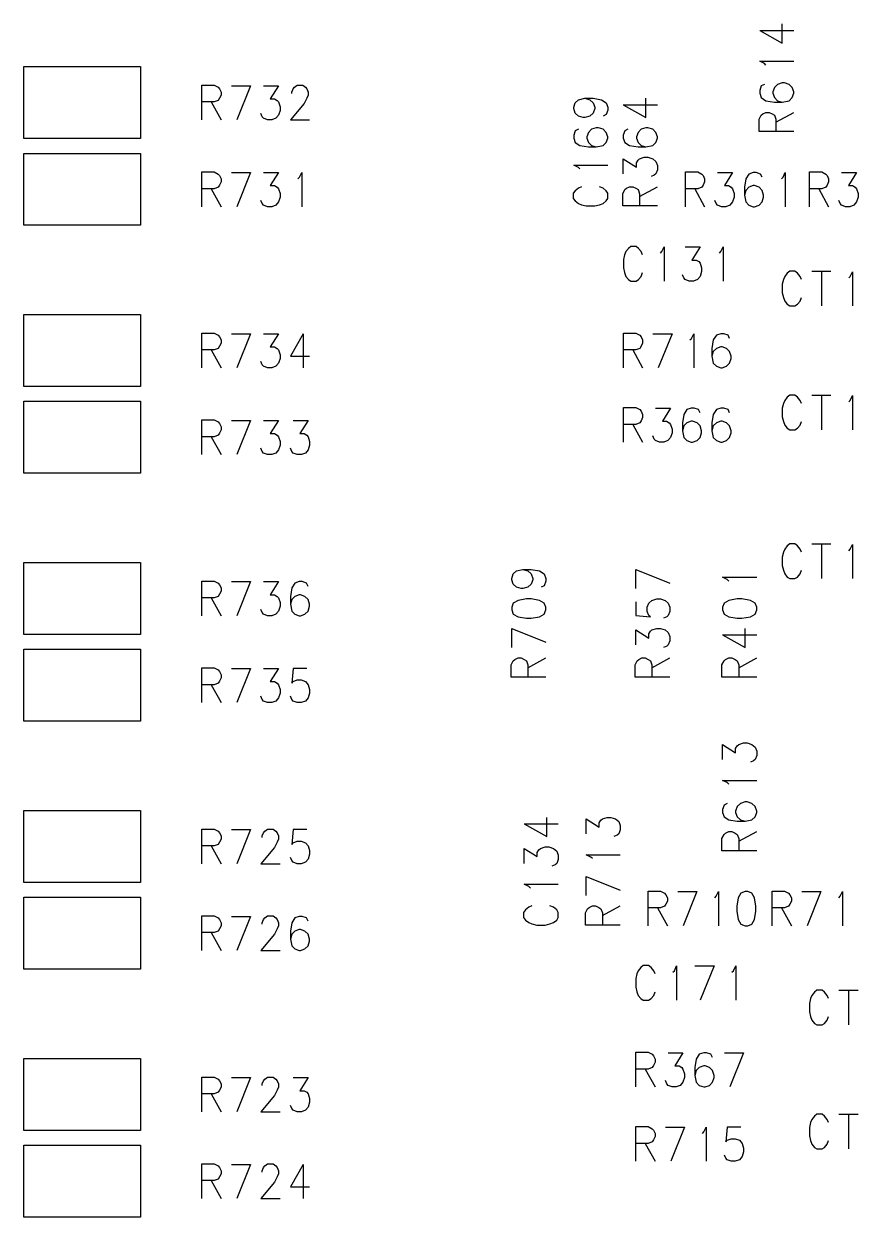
# Model space of a CAD drawing. Extents: x 295 to 953, y 10 to 290.
# Drawn here: x 536.54 to 564.29, y 193.94 to 233.64 of the extents above; entities that cross this region are included whole.
import ezdxf

# ---------------------------------------------------------------- set-up
doc = ezdxf.new("R2010")
doc.units = 0
doc.header["$LTSCALE"] = 5
doc.header["$MEASUREMENT"] = 0
doc.layers.add('13_C-SILK_GBR', color=7, linetype='CONTINUOUS')

msp = doc.modelspace()

# ---------------------------------------------------------------- linework, layer by layer
at = {"layer": '13_C-SILK_GBR'}
for p, q in [((561.771, 233.003), (561.771, 233.642)), ((561.018, 233.424), (561.771, 233.003)), ((561.018, 233.424), (562.155, 233.424)), ((561.175, 232.322), (561.018, 232.398)), ((561.018, 232.398), (562.155, 232.398)), ((561.228, 232.271), (561.175, 232.322)), ((536.539, 229.829), (536.539, 232.221)), ((536.539, 232.221), (540.416, 232.221)), ((540.416, 232.221), (540.416, 229.829)), ((542.461, 230.448), (542.461, 231.603)), ((542.461, 231.603), (542.87, 231.603)), ((542.87, 231.603), (543.004, 231.533)), ((543.004, 231.533), (543.048, 231.48)), ((543.048, 231.48), (543.099, 231.375)), ((543.442, 231.584), (544.081, 231.584)), ((544.081, 231.584), (543.621, 230.448)), ((544.513, 231.584), (545.012, 231.584)), ((545.012, 231.584), (544.738, 231.147)), ((545.45, 231.375), (545.495, 231.48)), ((545.495, 231.48), (545.54, 231.533)), ((545.54, 231.533), (545.629, 231.603)), ((545.629, 231.603), (545.815, 231.603)), ((545.815, 231.603), (545.904, 231.533)), ((545.904, 231.533), (545.949, 231.48)), ((545.949, 231.48), (545.993, 231.375)), ((561.069, 231.576), (561.018, 231.429)), ((561.175, 231.627), (561.069, 231.576)), ((561.508, 231.525), (561.455, 231.378)), ((561.612, 231.627), (561.508, 231.525)), ((561.771, 231.678), (561.612, 231.627)), ((561.84, 231.678), (561.771, 231.678)), ((561.998, 231.627), (561.84, 231.678)), ((562.102, 231.525), (561.998, 231.627)), ((562.155, 231.378), (562.102, 231.525)), ((543.004, 231.094), (542.87, 231.043)), ((543.048, 231.165), (543.004, 231.094)), ((543.099, 231.269), (543.048, 231.165)), ((543.099, 231.375), (543.099, 231.269)), ((544.738, 231.147), (544.878, 231.147)), ((544.878, 231.147), (544.967, 231.094)), ((544.967, 231.094), (545.012, 231.043)), ((545.45, 231.322), (545.45, 231.375)), ((545.949, 231.165), (545.86, 230.99)), ((545.993, 231.269), (545.949, 231.165)), ((545.993, 231.375), (545.993, 231.269)), ((554.882, 231.02), (554.987, 231.116)), ((554.987, 231.116), (555.197, 231.167)), ((555.197, 231.167), (555.372, 231.116)), ((555.197, 231.167), (555.478, 231.167)), ((555.372, 231.116), (555.478, 231.02)), ((555.478, 231.167), (555.758, 231.116)), ((555.758, 231.116), (555.915, 231.02)), ((557.233, 230.528), (557.233, 231.167)), ((561.018, 231.429), (561.018, 231.334)), ((561.018, 231.334), (561.069, 231.187)), ((561.069, 231.187), (561.228, 231.084)), ((561.228, 231.084), (561.508, 231.04)), ((561.455, 231.378), (561.455, 231.334)), ((561.455, 231.334), (561.508, 231.187)), ((561.508, 231.187), (561.612, 231.084)), ((561.612, 231.084), (561.771, 231.04)), ((561.771, 231.04), (561.998, 231.084)), ((561.998, 231.084), (562.102, 231.187)), ((562.102, 231.187), (562.155, 231.334)), ((562.155, 231.334), (562.155, 231.378)), ((542.87, 231.043), (542.461, 231.043)), ((542.774, 231.043), (543.099, 230.448)), ((545.012, 231.043), (545.063, 230.885)), ((545.063, 230.763), (545.012, 230.604)), ((545.063, 230.885), (545.063, 230.763)), ((545.86, 230.99), (545.406, 230.448)), ((554.831, 230.867), (554.882, 231.02)), ((554.831, 230.822), (554.831, 230.867)), ((554.882, 230.675), (554.831, 230.822)), ((554.987, 230.573), (554.882, 230.675)), ((555.478, 230.675), (555.372, 230.573)), ((555.478, 231.02), (555.53, 230.867)), ((555.53, 230.822), (555.478, 230.675)), ((555.53, 230.867), (555.53, 230.822)), ((555.915, 231.02), (555.968, 230.867)), ((555.968, 230.771), (555.915, 230.624)), ((555.968, 230.867), (555.968, 230.771)), ((556.481, 230.949), (557.233, 230.528)), ((556.481, 230.949), (557.618, 230.949)), ((561.122, 230.646), (561.228, 230.697)), ((561.228, 230.697), (561.333, 230.697)), ((561.333, 230.697), (561.437, 230.646)), ((561.508, 231.04), (561.771, 231.04)), ((561.559, 230.372), (562.155, 230.697)), ((544.469, 230.553), (544.424, 230.657)), ((544.513, 230.5), (544.469, 230.553)), ((544.647, 230.448), (544.513, 230.5)), ((544.789, 230.448), (544.647, 230.448)), ((544.922, 230.5), (544.789, 230.448)), ((545.012, 230.604), (544.922, 230.5)), ((545.406, 230.448), (546.044, 230.448)), ((555.146, 230.528), (554.987, 230.573)), ((555.197, 230.528), (555.146, 230.528)), ((555.372, 230.573), (555.197, 230.528)), ((555.915, 230.624), (555.811, 230.573)), ((561, 230.467), (561.069, 230.601)), ((561, 230.058), (561, 230.467)), ((561.069, 230.601), (561.122, 230.646)), ((561.437, 230.646), (561.508, 230.601)), ((561.508, 230.601), (561.559, 230.467)), ((561.559, 230.467), (561.559, 230.058)), ((554.882, 230.083), (554.831, 229.936)), ((554.831, 229.936), (554.831, 229.84)), ((554.987, 230.134), (554.882, 230.083)), ((555.321, 230.032), (555.268, 229.885)), ((555.268, 229.885), (555.268, 229.84)), ((555.425, 230.134), (555.321, 230.032)), ((555.583, 230.185), (555.425, 230.134)), ((555.652, 230.185), (555.583, 230.185)), ((555.811, 230.134), (555.652, 230.185)), ((555.915, 230.032), (555.811, 230.134)), ((555.968, 229.885), (555.915, 230.032)), ((555.968, 229.84), (555.968, 229.885)), ((556.532, 230.083), (556.481, 229.936)), ((556.481, 229.936), (556.481, 229.84)), ((556.637, 230.134), (556.532, 230.083)), ((556.971, 230.032), (556.918, 229.885)), ((556.918, 229.885), (556.918, 229.84)), ((557.075, 230.134), (556.971, 230.032)), ((557.233, 230.185), (557.075, 230.134)), ((557.302, 230.185), (557.233, 230.185)), ((557.461, 230.134), (557.302, 230.185)), ((557.565, 230.032), (557.461, 230.134)), ((557.618, 229.885), (557.565, 230.032)), ((557.618, 229.84), (557.618, 229.885)), ((562.155, 230.058), (561, 230.058)), ((540.416, 229.829), (536.539, 229.829)), ((554.831, 229.84), (554.882, 229.693)), ((554.882, 229.693), (555.04, 229.591)), ((555.04, 229.591), (555.321, 229.547)), ((555.268, 229.84), (555.321, 229.693)), ((555.321, 229.693), (555.425, 229.591)), ((555.321, 229.547), (555.583, 229.547)), ((555.425, 229.591), (555.583, 229.547)), ((555.583, 229.547), (555.811, 229.591)), ((555.811, 229.591), (555.915, 229.693)), ((555.915, 229.693), (555.968, 229.84)), ((556.481, 229.84), (556.532, 229.693)), ((556.532, 229.693), (556.69, 229.591)), ((556.69, 229.591), (556.971, 229.547)), ((556.918, 229.84), (556.971, 229.693)), ((556.971, 229.693), (557.075, 229.591)), ((556.971, 229.547), (557.233, 229.547)), ((557.075, 229.591), (557.233, 229.547)), ((557.233, 229.547), (557.461, 229.591)), ((557.461, 229.591), (557.565, 229.693)), ((557.565, 229.693), (557.618, 229.84)), ((536.539, 226.941), (536.539, 229.334)), ((536.539, 229.334), (540.416, 229.334)), ((540.416, 229.334), (540.416, 226.941)), ((556.481, 228.654), (556.481, 229.152)), ((556.481, 229.152), (556.918, 228.878)), ((556.918, 229.019), (556.971, 229.108)), ((556.971, 229.108), (557.022, 229.152)), ((557.022, 229.152), (557.18, 229.203)), ((557.18, 229.203), (557.302, 229.203)), ((557.302, 229.203), (557.461, 229.152)), ((557.461, 229.152), (557.565, 229.063)), ((542.461, 227.56), (542.461, 228.715)), ((542.461, 228.715), (542.87, 228.715)), ((542.87, 228.715), (543.004, 228.646)), ((543.442, 228.697), (544.081, 228.697)), ((544.081, 228.697), (543.621, 227.56)), ((544.513, 228.697), (545.012, 228.697)), ((545.012, 228.697), (544.738, 228.26)), ((545.706, 228.54), (545.782, 228.697)), ((545.782, 228.697), (545.782, 227.56)), ((554.987, 228.865), (554.831, 228.941)), ((554.831, 228.941), (555.968, 228.941)), ((555.04, 228.814), (554.987, 228.865)), ((556.918, 228.878), (556.918, 229.019)), ((557.565, 229.063), (557.618, 228.93)), ((557.618, 228.788), (557.565, 228.654)), ((557.618, 228.93), (557.618, 228.788)), ((558.548, 227.56), (558.548, 228.715)), ((558.548, 228.715), (558.957, 228.715)), ((558.957, 228.715), (559.091, 228.646)), ((559.619, 228.697), (560.117, 228.697)), ((560.117, 228.697), (559.843, 228.26)), ((560.805, 228.697), (560.659, 228.646)), ((560.901, 228.697), (560.805, 228.697)), ((561.048, 228.646), (560.901, 228.697)), ((561.794, 228.54), (561.87, 228.697)), ((561.87, 228.697), (561.87, 227.56)), ((562.673, 227.56), (562.673, 228.715)), ((562.673, 228.715), (563.082, 228.715)), ((563.082, 228.715), (563.216, 228.646)), ((563.744, 228.697), (564.242, 228.697)), ((564.242, 228.697), (563.968, 228.26)), ((543.004, 228.646), (543.048, 228.593)), ((543.048, 228.593), (543.099, 228.487)), ((543.099, 228.382), (543.048, 228.278)), ((543.099, 228.487), (543.099, 228.382)), ((545.655, 228.487), (545.706, 228.54)), ((557.512, 228.609), (557.408, 228.565)), ((557.565, 228.654), (557.512, 228.609)), ((559.091, 228.646), (559.136, 228.593)), ((559.136, 228.593), (559.187, 228.487)), ((559.187, 228.382), (559.136, 228.278)), ((559.187, 228.487), (559.187, 228.382)), ((560.556, 228.487), (560.512, 228.207)), ((560.659, 228.646), (560.556, 228.487)), ((561.099, 228.54), (561.048, 228.646)), ((561.743, 228.487), (561.794, 228.54)), ((563.216, 228.646), (563.261, 228.593)), ((563.261, 228.593), (563.312, 228.487)), ((563.312, 228.382), (563.261, 228.278)), ((563.312, 228.487), (563.312, 228.382)), ((542.87, 228.156), (542.461, 228.156)), ((542.774, 228.156), (543.099, 227.56)), ((543.004, 228.207), (542.87, 228.156)), ((543.048, 228.278), (543.004, 228.207)), ((544.738, 228.26), (544.878, 228.26)), ((544.878, 228.26), (544.967, 228.207)), ((544.967, 228.207), (545.012, 228.156)), ((545.012, 228.156), (545.063, 227.997)), ((545.063, 227.997), (545.063, 227.875)), ((554.882, 228.088), (554.813, 228.004)), ((554.813, 228.004), (554.813, 227.832)), ((554.987, 228.177), (554.882, 228.088)), ((555.093, 228.222), (554.987, 228.177)), ((555.811, 228.177), (555.687, 228.222)), ((555.915, 228.088), (555.811, 228.177)), ((555.968, 228.004), (555.915, 228.088)), ((555.968, 227.832), (555.968, 228.004)), ((556.463, 227.992), (556.532, 228.126)), ((556.463, 227.583), (556.463, 227.992)), ((556.532, 228.126), (556.585, 228.171)), ((556.585, 228.171), (556.69, 228.222)), ((556.69, 228.222), (556.796, 228.222)), ((556.796, 228.222), (556.9, 228.171)), ((556.9, 228.171), (556.971, 228.126)), ((556.971, 228.126), (557.022, 227.992)), ((557.022, 227.897), (557.618, 228.222)), ((557.022, 227.992), (557.022, 227.583)), ((558.957, 228.156), (558.548, 228.156)), ((558.862, 228.156), (559.187, 227.56)), ((559.091, 228.207), (558.957, 228.156)), ((559.136, 228.278), (559.091, 228.207)), ((559.843, 228.26), (559.984, 228.26)), ((559.984, 228.26), (560.073, 228.207)), ((560.073, 228.207), (560.117, 228.156)), ((560.117, 228.156), (560.168, 227.997)), ((560.168, 227.997), (560.168, 227.875)), ((560.512, 228.207), (560.512, 227.944)), ((560.556, 228.103), (560.512, 227.944)), ((560.512, 227.944), (560.556, 227.717)), ((560.659, 228.207), (560.556, 228.103)), ((560.805, 228.26), (560.659, 228.207)), ((560.85, 228.26), (560.805, 228.26)), ((560.997, 228.207), (560.85, 228.26)), ((561.099, 228.103), (560.997, 228.207)), ((561.15, 227.944), (561.099, 228.103)), ((561.15, 227.875), (561.15, 227.944)), ((563.082, 228.156), (562.673, 228.156)), ((562.987, 228.156), (563.312, 227.56)), ((563.216, 228.207), (563.082, 228.156)), ((563.261, 228.278), (563.216, 228.207)), ((563.968, 228.26), (564.109, 228.26)), ((564.109, 228.26), (564.198, 228.207)), ((564.198, 228.207), (564.242, 228.156)), ((564.242, 228.156), (564.293, 227.997)), ((564.293, 227.997), (564.293, 227.875)), ((544.469, 227.666), (544.424, 227.77)), ((544.513, 227.613), (544.469, 227.666)), ((544.647, 227.56), (544.513, 227.613)), ((544.789, 227.56), (544.647, 227.56)), ((544.922, 227.613), (544.789, 227.56)), ((545.012, 227.717), (544.922, 227.613)), ((545.063, 227.875), (545.012, 227.717)), ((554.813, 227.832), (554.882, 227.75)), ((554.882, 227.75), (554.987, 227.666)), ((554.987, 227.666), (555.093, 227.621)), ((555.093, 227.621), (555.25, 227.583)), ((555.25, 227.583), (555.53, 227.583)), ((555.53, 227.583), (555.687, 227.621)), ((555.687, 227.621), (555.811, 227.666)), ((555.811, 227.666), (555.915, 227.75)), ((555.915, 227.75), (555.968, 227.832)), ((557.618, 227.583), (556.463, 227.583)), ((559.574, 227.666), (559.53, 227.77)), ((559.619, 227.613), (559.574, 227.666)), ((559.753, 227.56), (559.619, 227.613)), ((559.895, 227.56), (559.753, 227.56)), ((560.028, 227.613), (559.895, 227.56)), ((560.117, 227.717), (560.028, 227.613)), ((560.168, 227.875), (560.117, 227.717)), ((560.556, 227.717), (560.659, 227.613)), ((560.659, 227.613), (560.805, 227.56)), ((560.805, 227.56), (560.85, 227.56)), ((560.85, 227.56), (560.997, 227.613)), ((560.997, 227.613), (561.099, 227.717)), ((561.099, 227.717), (561.15, 227.875)), ((563.699, 227.666), (563.655, 227.77)), ((563.744, 227.613), (563.699, 227.666)), ((563.878, 227.56), (563.744, 227.613)), ((564.02, 227.56), (563.878, 227.56)), ((564.153, 227.613), (564.02, 227.56)), ((564.242, 227.717), (564.153, 227.613)), ((564.293, 227.875), (564.242, 227.717)), ((540.416, 226.941), (536.539, 226.941)), ((556.524, 225.96), (556.486, 225.803)), ((556.568, 226.065), (556.524, 225.96)), ((556.652, 226.171), (556.568, 226.065)), ((556.735, 226.24), (556.652, 226.171)), ((556.906, 226.24), (556.735, 226.24)), ((556.991, 226.171), (556.906, 226.24)), ((557.08, 226.065), (556.991, 226.171)), ((557.124, 225.96), (557.08, 226.065)), ((557.717, 226.012), (557.768, 226.065)), ((557.768, 226.065), (557.844, 226.222)), ((557.844, 226.222), (557.844, 225.085)), ((558.538, 226.222), (559.037, 226.222)), ((559.037, 226.222), (558.763, 225.785)), ((559.68, 226.012), (559.731, 226.065)), ((559.731, 226.065), (559.807, 226.222)), ((559.807, 226.222), (559.807, 225.085)), ((556.486, 225.803), (556.486, 225.522)), ((556.486, 225.522), (556.524, 225.366)), ((558.763, 225.785), (558.903, 225.785)), ((558.903, 225.785), (558.992, 225.732)), ((558.992, 225.732), (559.037, 225.681)), ((559.037, 225.681), (559.088, 225.522)), ((559.088, 225.522), (559.088, 225.4)), ((556.524, 225.366), (556.568, 225.242)), ((556.568, 225.242), (556.652, 225.138)), ((556.652, 225.138), (556.735, 225.085)), ((556.906, 225.085), (556.991, 225.138)), ((556.991, 225.138), (557.08, 225.242)), ((557.08, 225.242), (557.124, 225.366)), ((558.494, 225.191), (558.449, 225.295)), ((558.538, 225.138), (558.494, 225.191)), ((558.672, 225.085), (558.538, 225.138)), ((558.947, 225.138), (558.814, 225.085)), ((559.037, 225.242), (558.947, 225.138)), ((559.088, 225.4), (559.037, 225.242)), ((561.809, 225.135), (561.771, 224.978)), ((561.853, 225.24), (561.809, 225.135)), ((561.936, 225.346), (561.853, 225.24)), ((562.018, 225.415), (561.936, 225.346)), ((562.191, 225.415), (562.018, 225.415)), ((562.274, 225.346), (562.191, 225.415)), ((562.363, 225.24), (562.274, 225.346)), ((562.408, 225.135), (562.363, 225.24)), ((562.752, 225.415), (563.389, 225.415)), ((563.071, 225.415), (563.071, 224.26)), ((563.982, 225.187), (564.033, 225.24)), ((564.033, 225.24), (564.11, 225.397)), ((564.11, 225.397), (564.11, 224.26)), ((556.735, 225.085), (556.906, 225.085)), ((558.814, 225.085), (558.672, 225.085)), ((561.771, 224.978), (561.771, 224.697)), ((561.771, 224.697), (561.809, 224.541)), ((561.809, 224.541), (561.853, 224.417)), ((561.853, 224.417), (561.936, 224.313)), ((561.936, 224.313), (562.018, 224.26)), ((562.191, 224.26), (562.274, 224.313)), ((562.274, 224.313), (562.363, 224.417)), ((562.363, 224.417), (562.408, 224.541)), ((536.539, 221.579), (536.539, 223.971)), ((536.539, 223.971), (540.416, 223.971)), ((540.416, 223.971), (540.416, 221.579)), ((562.018, 224.26), (562.191, 224.26)), ((542.461, 222.198), (542.461, 223.353)), ((542.461, 223.353), (542.87, 223.353)), ((542.87, 223.353), (543.004, 223.283)), ((543.004, 223.283), (543.048, 223.23)), ((543.048, 223.23), (543.099, 223.125)), ((543.099, 223.125), (543.099, 223.019)), ((543.442, 223.334), (544.081, 223.334)), ((544.081, 223.334), (543.621, 222.198)), ((544.513, 223.334), (545.012, 223.334)), ((545.012, 223.334), (544.738, 222.897)), ((545.827, 223.334), (545.406, 222.582)), ((545.827, 223.334), (545.827, 222.198)), ((556.486, 222.198), (556.486, 223.353)), ((556.486, 223.353), (556.895, 223.353)), ((556.895, 223.353), (557.029, 223.283)), ((557.029, 223.283), (557.073, 223.23)), ((557.073, 223.23), (557.124, 223.125)), ((557.124, 223.125), (557.124, 223.019)), ((557.467, 223.334), (558.106, 223.334)), ((558.106, 223.334), (557.646, 222.198)), ((558.698, 223.125), (558.749, 223.178)), ((558.749, 223.178), (558.825, 223.334)), ((558.825, 223.334), (558.825, 222.198)), ((559.475, 223.125), (559.431, 222.844)), ((559.578, 223.283), (559.475, 223.125)), ((559.725, 223.334), (559.578, 223.283)), ((559.82, 223.334), (559.725, 223.334)), ((559.967, 223.283), (559.82, 223.334)), ((560.018, 223.178), (559.967, 223.283)), ((542.87, 222.793), (542.461, 222.793)), ((542.774, 222.793), (543.099, 222.198)), ((543.004, 222.844), (542.87, 222.793)), ((543.048, 222.915), (543.004, 222.844)), ((543.099, 223.019), (543.048, 222.915)), ((544.738, 222.897), (544.878, 222.897)), ((544.878, 222.897), (544.967, 222.844)), ((544.967, 222.844), (545.012, 222.793)), ((545.012, 222.793), (545.063, 222.635)), ((556.895, 222.793), (556.486, 222.793)), ((556.799, 222.793), (557.124, 222.198)), ((557.029, 222.844), (556.895, 222.793)), ((557.073, 222.915), (557.029, 222.844)), ((557.124, 223.019), (557.073, 222.915)), ((559.431, 222.844), (559.431, 222.582)), ((559.475, 222.74), (559.431, 222.582)), ((559.578, 222.844), (559.475, 222.74)), ((559.725, 222.897), (559.578, 222.844)), ((559.769, 222.897), (559.725, 222.897)), ((559.916, 222.844), (559.769, 222.897)), ((560.018, 222.74), (559.916, 222.844)), ((560.069, 222.582), (560.018, 222.74)), ((544.469, 222.303), (544.424, 222.407)), ((545.012, 222.354), (544.922, 222.25)), ((545.063, 222.513), (545.012, 222.354)), ((545.063, 222.635), (545.063, 222.513)), ((545.406, 222.582), (546.044, 222.582)), ((559.431, 222.582), (559.475, 222.354)), ((559.475, 222.354), (559.578, 222.25)), ((559.916, 222.25), (560.018, 222.354)), ((560.018, 222.354), (560.069, 222.513)), ((560.069, 222.513), (560.069, 222.582)), ((544.513, 222.25), (544.469, 222.303)), ((544.647, 222.198), (544.513, 222.25)), ((544.789, 222.198), (544.647, 222.198)), ((544.922, 222.25), (544.789, 222.198)), ((559.578, 222.25), (559.725, 222.198)), ((559.725, 222.198), (559.769, 222.198)), ((559.769, 222.198), (559.916, 222.25)), ((540.416, 221.579), (536.539, 221.579)), ((561.936, 221.221), (561.853, 221.115)), ((562.018, 221.29), (561.936, 221.221)), ((562.191, 221.29), (562.018, 221.29)), ((562.274, 221.221), (562.191, 221.29)), ((562.363, 221.115), (562.274, 221.221)), ((562.752, 221.29), (563.389, 221.29)), ((563.071, 221.29), (563.071, 220.135)), ((564.033, 221.115), (564.11, 221.272)), ((564.11, 221.272), (564.11, 220.135)), ((536.539, 218.691), (536.539, 221.084)), ((536.539, 221.084), (540.416, 221.084)), ((540.416, 221.084), (540.416, 218.691)), ((556.486, 219.723), (556.486, 220.878)), ((556.486, 220.878), (556.895, 220.878)), ((556.895, 220.878), (557.029, 220.808)), ((557.029, 220.808), (557.073, 220.755)), ((557.073, 220.755), (557.124, 220.65)), ((557.557, 220.859), (558.055, 220.859)), ((558.055, 220.859), (557.781, 220.422)), ((558.596, 220.808), (558.494, 220.65)), ((558.743, 220.859), (558.596, 220.808)), ((558.839, 220.859), (558.743, 220.859)), ((558.985, 220.808), (558.839, 220.859)), ((559.037, 220.703), (558.985, 220.808)), ((559.578, 220.808), (559.475, 220.65)), ((559.725, 220.859), (559.578, 220.808)), ((559.82, 220.859), (559.725, 220.859)), ((559.967, 220.808), (559.82, 220.859)), ((560.018, 220.703), (559.967, 220.808)), ((561.809, 221.01), (561.771, 220.853)), ((561.771, 220.853), (561.771, 220.572)), ((561.853, 221.115), (561.809, 221.01)), ((562.408, 221.01), (562.363, 221.115)), ((563.982, 221.062), (564.033, 221.115)), ((542.461, 219.31), (542.461, 220.465)), ((542.461, 220.465), (542.87, 220.465)), ((542.87, 220.465), (543.004, 220.396)), ((543.004, 220.396), (543.048, 220.343)), ((543.048, 220.343), (543.099, 220.237)), ((543.442, 220.447), (544.081, 220.447)), ((544.081, 220.447), (543.621, 219.31)), ((544.513, 220.447), (545.012, 220.447)), ((545.012, 220.447), (544.738, 220.01)), ((545.495, 220.447), (545.993, 220.447)), ((545.993, 220.447), (545.719, 220.01)), ((557.029, 220.369), (556.895, 220.318)), ((557.073, 220.44), (557.029, 220.369)), ((557.124, 220.544), (557.073, 220.44)), ((557.124, 220.65), (557.124, 220.544)), ((557.781, 220.422), (557.921, 220.422)), ((557.921, 220.422), (558.01, 220.369)), ((558.01, 220.369), (558.055, 220.318)), ((558.494, 220.65), (558.449, 220.369)), ((558.449, 220.369), (558.449, 220.107)), ((558.596, 220.369), (558.494, 220.265)), ((558.743, 220.422), (558.596, 220.369)), ((558.787, 220.422), (558.743, 220.422)), ((558.934, 220.369), (558.787, 220.422)), ((559.037, 220.265), (558.934, 220.369)), ((559.475, 220.65), (559.431, 220.369)), ((559.431, 220.369), (559.431, 220.107)), ((559.578, 220.369), (559.475, 220.265)), ((559.725, 220.422), (559.578, 220.369)), ((559.769, 220.422), (559.725, 220.422)), ((559.916, 220.369), (559.769, 220.422)), ((560.018, 220.265), (559.916, 220.369)), ((561.771, 220.572), (561.809, 220.416)), ((561.809, 220.416), (561.853, 220.292)), ((562.363, 220.292), (562.408, 220.416)), ((543.004, 219.957), (542.87, 219.906)), ((543.048, 220.028), (543.004, 219.957)), ((543.099, 220.132), (543.048, 220.028)), ((543.099, 220.237), (543.099, 220.132)), ((544.738, 220.01), (544.878, 220.01)), ((544.878, 220.01), (544.967, 219.957)), ((544.967, 219.957), (545.012, 219.906)), ((545.719, 220.01), (545.86, 220.01)), ((545.86, 220.01), (545.949, 219.957)), ((545.949, 219.957), (545.993, 219.906)), ((556.895, 220.318), (556.486, 220.318)), ((556.799, 220.318), (557.124, 219.723)), ((558.055, 220.318), (558.106, 220.16)), ((558.106, 220.038), (558.055, 219.879)), ((558.106, 220.16), (558.106, 220.038)), ((558.494, 220.265), (558.449, 220.107)), ((558.449, 220.107), (558.494, 219.879)), ((559.088, 220.107), (559.037, 220.265)), ((559.037, 219.879), (559.088, 220.038)), ((559.088, 220.038), (559.088, 220.107)), ((559.475, 220.265), (559.431, 220.107)), ((559.431, 220.107), (559.475, 219.879)), ((560.069, 220.107), (560.018, 220.265)), ((560.018, 219.879), (560.069, 220.038)), ((560.069, 220.038), (560.069, 220.107)), ((561.853, 220.292), (561.936, 220.188)), ((561.936, 220.188), (562.018, 220.135)), ((562.018, 220.135), (562.191, 220.135)), ((562.191, 220.135), (562.274, 220.188)), ((562.274, 220.188), (562.363, 220.292)), ((542.87, 219.906), (542.461, 219.906)), ((542.774, 219.906), (543.099, 219.31)), ((545.012, 219.906), (545.063, 219.747)), ((545.063, 219.625), (545.012, 219.467)), ((545.063, 219.747), (545.063, 219.625)), ((545.993, 219.906), (546.044, 219.747)), ((546.044, 219.625), (545.993, 219.467)), ((546.044, 219.747), (546.044, 219.625)), ((557.512, 219.828), (557.467, 219.932)), ((557.557, 219.775), (557.512, 219.828)), ((557.69, 219.723), (557.557, 219.775)), ((557.832, 219.723), (557.69, 219.723)), ((557.966, 219.775), (557.832, 219.723)), ((558.055, 219.879), (557.966, 219.775)), ((558.494, 219.879), (558.596, 219.775)), ((558.596, 219.775), (558.743, 219.723)), ((558.743, 219.723), (558.787, 219.723)), ((558.787, 219.723), (558.934, 219.775)), ((558.934, 219.775), (559.037, 219.879)), ((559.475, 219.879), (559.578, 219.775)), ((559.578, 219.775), (559.725, 219.723)), ((559.725, 219.723), (559.769, 219.723)), ((559.769, 219.723), (559.916, 219.775)), ((559.916, 219.775), (560.018, 219.879)), ((544.469, 219.416), (544.424, 219.52)), ((544.513, 219.363), (544.469, 219.416)), ((544.647, 219.31), (544.513, 219.363)), ((544.789, 219.31), (544.647, 219.31)), ((544.922, 219.363), (544.789, 219.31)), ((545.012, 219.467), (544.922, 219.363)), ((545.45, 219.416), (545.406, 219.52)), ((545.495, 219.363), (545.45, 219.416)), ((545.629, 219.31), (545.495, 219.363)), ((545.771, 219.31), (545.629, 219.31)), ((545.904, 219.363), (545.771, 219.31)), ((545.993, 219.467), (545.904, 219.363)), ((540.416, 218.691), (536.539, 218.691)), ((561.809, 216.06), (561.771, 215.903)), ((561.853, 216.165), (561.809, 216.06)), ((561.936, 216.271), (561.853, 216.165)), ((562.018, 216.34), (561.936, 216.271)), ((562.191, 216.34), (562.018, 216.34)), ((562.274, 216.271), (562.191, 216.34)), ((562.363, 216.165), (562.274, 216.271)), ((562.408, 216.06), (562.363, 216.165)), ((562.752, 216.34), (563.389, 216.34)), ((563.071, 216.34), (563.071, 215.185)), ((563.982, 216.112), (564.033, 216.165)), ((564.033, 216.165), (564.11, 216.322)), ((564.11, 216.322), (564.11, 215.185)), ((536.539, 213.329), (536.539, 215.721)), ((536.539, 215.721), (540.416, 215.721)), ((540.416, 215.721), (540.416, 213.329)), ((561.771, 215.903), (561.771, 215.622)), ((561.771, 215.622), (561.809, 215.466)), ((552.768, 215.192), (552.819, 215.345)), ((552.768, 215.147), (552.768, 215.192)), ((552.819, 215.345), (552.925, 215.441)), ((552.925, 215.441), (553.135, 215.492)), ((553.135, 215.492), (553.309, 215.441)), ((553.135, 215.492), (553.415, 215.492)), ((553.309, 215.441), (553.415, 215.345)), ((553.415, 215.492), (553.696, 215.441)), ((553.415, 215.345), (553.468, 215.192)), ((553.468, 215.192), (553.468, 215.147)), ((553.696, 215.441), (553.852, 215.345)), ((553.852, 215.345), (553.905, 215.192)), ((553.905, 215.192), (553.905, 215.096)), ((556.893, 214.853), (556.893, 215.492)), ((556.893, 215.492), (558.03, 215.032)), ((559.937, 215.154), (559.781, 215.23)), ((559.781, 215.23), (560.918, 215.23)), ((561.809, 215.466), (561.853, 215.342)), ((561.853, 215.342), (561.936, 215.238)), ((561.936, 215.238), (562.018, 215.185)), ((562.018, 215.185), (562.191, 215.185)), ((562.191, 215.185), (562.274, 215.238)), ((562.274, 215.238), (562.363, 215.342)), ((562.363, 215.342), (562.408, 215.466)), ((542.461, 213.948), (542.461, 215.103)), ((542.461, 215.103), (542.87, 215.103)), ((542.87, 215.103), (543.004, 215.033)), ((543.004, 215.033), (543.048, 214.98)), ((543.048, 214.98), (543.099, 214.875)), ((543.099, 214.875), (543.099, 214.769)), ((543.442, 215.084), (544.081, 215.084)), ((544.081, 215.084), (543.621, 213.948)), ((544.513, 215.084), (545.012, 215.084)), ((545.012, 215.084), (544.738, 214.647)), ((545.45, 214.875), (545.406, 214.594)), ((545.553, 215.033), (545.45, 214.875)), ((545.7, 215.084), (545.553, 215.033)), ((545.795, 215.084), (545.7, 215.084)), ((545.942, 215.033), (545.795, 215.084)), ((545.993, 214.928), (545.942, 215.033)), ((552.819, 215), (552.768, 215.147)), ((552.925, 214.898), (552.819, 215)), ((553.083, 214.853), (552.925, 214.898)), ((553.135, 214.853), (553.083, 214.853)), ((553.309, 214.898), (553.135, 214.853)), ((553.415, 215), (553.309, 214.898)), ((553.468, 215.147), (553.415, 215)), ((553.852, 214.949), (553.748, 214.898)), ((553.905, 215.096), (553.852, 214.949)), ((559.99, 215.103), (559.937, 215.154)), ((542.87, 214.543), (542.461, 214.543)), ((542.774, 214.543), (543.099, 213.948)), ((543.004, 214.594), (542.87, 214.543)), ((543.048, 214.665), (543.004, 214.594)), ((543.099, 214.769), (543.048, 214.665)), ((544.738, 214.647), (544.878, 214.647)), ((544.878, 214.647), (544.967, 214.594)), ((544.967, 214.594), (545.012, 214.543)), ((545.012, 214.543), (545.063, 214.385)), ((545.063, 214.385), (545.063, 214.263)), ((545.406, 214.594), (545.406, 214.332)), ((545.45, 214.49), (545.406, 214.332)), ((545.553, 214.594), (545.45, 214.49)), ((545.7, 214.647), (545.553, 214.594)), ((545.744, 214.647), (545.7, 214.647)), ((545.891, 214.594), (545.744, 214.647)), ((545.993, 214.49), (545.891, 214.594)), ((546.044, 214.332), (545.993, 214.49)), ((552.978, 214.459), (552.819, 214.37)), ((553.258, 214.51), (552.978, 214.459)), ((553.415, 214.51), (553.258, 214.51)), ((553.696, 214.459), (553.415, 214.51)), ((553.852, 214.37), (553.696, 214.459)), ((556.893, 214.414), (556.893, 213.961)), ((557.33, 214.37), (557.434, 214.459)), ((557.434, 214.459), (557.593, 214.51)), ((557.593, 214.51), (557.715, 214.51)), ((557.715, 214.51), (557.873, 214.459)), ((557.873, 214.459), (557.977, 214.37)), ((559.99, 214.459), (559.832, 214.37)), ((560.271, 214.51), (559.99, 214.459)), ((560.428, 214.51), (560.271, 214.51)), ((560.708, 214.459), (560.428, 214.51)), ((560.865, 214.37), (560.708, 214.459)), ((544.469, 214.053), (544.424, 214.157)), ((544.513, 214), (544.469, 214.053)), ((544.647, 213.948), (544.513, 214)), ((544.922, 214), (544.789, 213.948)), ((545.012, 214.104), (544.922, 214)), ((545.063, 214.263), (545.012, 214.104)), ((545.406, 214.332), (545.45, 214.104)), ((545.45, 214.104), (545.553, 214)), ((545.553, 214), (545.7, 213.948)), ((545.744, 213.948), (545.891, 214)), ((545.891, 214), (545.993, 214.104)), ((545.993, 214.104), (546.044, 214.263)), ((546.044, 214.263), (546.044, 214.332)), ((552.819, 214.37), (552.768, 214.236)), ((552.768, 214.236), (552.768, 214.146)), ((552.768, 214.146), (552.819, 214.005)), ((552.819, 214.005), (552.978, 213.916)), ((553.696, 213.916), (553.852, 214.005)), ((553.905, 214.236), (553.852, 214.37)), ((553.852, 214.005), (553.905, 214.146)), ((553.905, 214.146), (553.905, 214.236)), ((557.278, 214.23), (557.33, 214.37)), ((557.278, 214.094), (557.278, 214.23)), ((557.33, 213.961), (557.278, 214.094)), ((557.977, 214.37), (558.03, 214.23)), ((558.03, 214.094), (557.977, 213.961)), ((558.03, 214.23), (558.03, 214.094)), ((559.832, 214.37), (559.781, 214.236)), ((559.781, 214.236), (559.781, 214.146)), ((559.781, 214.146), (559.832, 214.005)), ((559.832, 214.005), (559.99, 213.916)), ((560.708, 213.916), (560.865, 214.005)), ((560.918, 214.236), (560.865, 214.37)), ((560.865, 214.005), (560.918, 214.146)), ((560.918, 214.146), (560.918, 214.236)), ((544.789, 213.948), (544.647, 213.948)), ((545.7, 213.948), (545.744, 213.948)), ((552.978, 213.916), (553.258, 213.872)), ((553.258, 213.872), (553.415, 213.872)), ((553.415, 213.872), (553.696, 213.916)), ((556.893, 213.961), (557.383, 213.916)), ((557.383, 213.916), (557.33, 213.961)), ((557.924, 213.916), (557.821, 213.872)), ((557.977, 213.961), (557.924, 213.916)), ((559.99, 213.916), (560.271, 213.872)), ((560.271, 213.872), (560.428, 213.872)), ((560.428, 213.872), (560.708, 213.916)), ((540.416, 213.329), (536.539, 213.329)), ((552.768, 212.89), (552.768, 213.528)), ((552.768, 213.528), (553.905, 213.068)), ((556.893, 212.979), (556.893, 213.477)), ((556.893, 213.477), (557.33, 213.203)), ((557.33, 213.344), (557.383, 213.433)), ((557.33, 213.203), (557.33, 213.344)), ((557.383, 213.433), (557.434, 213.477)), ((557.434, 213.477), (557.593, 213.528)), ((557.593, 213.528), (557.715, 213.528)), ((557.715, 213.528), (557.873, 213.477)), ((557.873, 213.477), (557.977, 213.388)), ((557.977, 213.388), (558.03, 213.255)), ((558.03, 213.255), (558.03, 213.113)), ((559.781, 213.311), (560.533, 212.89)), ((559.781, 213.311), (560.918, 213.311)), ((560.533, 212.89), (560.533, 213.528)), ((536.539, 210.441), (536.539, 212.834)), ((536.539, 212.834), (540.416, 212.834)), ((540.416, 212.834), (540.416, 210.441)), ((557.924, 212.934), (557.821, 212.89)), ((557.977, 212.979), (557.924, 212.934)), ((558.03, 213.113), (557.977, 212.979)), ((552.75, 212.317), (552.819, 212.451)), ((552.819, 212.451), (552.872, 212.496)), ((552.872, 212.496), (552.978, 212.547)), ((552.978, 212.547), (553.083, 212.547)), ((553.083, 212.547), (553.187, 212.496)), ((553.187, 212.496), (553.258, 212.451)), ((553.258, 212.451), (553.309, 212.317)), ((553.309, 212.222), (553.905, 212.547)), ((556.875, 212.317), (556.944, 212.451)), ((556.944, 212.451), (556.997, 212.496)), ((556.997, 212.496), (557.103, 212.547)), ((557.103, 212.547), (557.208, 212.547)), ((557.208, 212.547), (557.312, 212.496)), ((557.312, 212.496), (557.383, 212.451)), ((557.383, 212.451), (557.434, 212.317)), ((557.434, 212.222), (558.03, 212.547)), ((559.763, 212.317), (559.832, 212.451)), ((559.832, 212.451), (559.885, 212.496)), ((559.885, 212.496), (559.99, 212.547)), ((559.99, 212.547), (560.096, 212.547)), ((560.096, 212.547), (560.2, 212.496)), ((560.2, 212.496), (560.271, 212.451)), ((560.271, 212.451), (560.322, 212.317)), ((560.322, 212.222), (560.918, 212.547)), ((542.461, 211.06), (542.461, 212.215)), ((542.461, 212.215), (542.87, 212.215)), ((542.87, 212.215), (543.004, 212.146)), ((543.004, 212.146), (543.048, 212.093)), ((543.048, 212.093), (543.099, 211.987)), ((543.442, 212.197), (544.081, 212.197)), ((544.081, 212.197), (543.621, 211.06)), ((544.513, 212.197), (545.012, 212.197)), ((545.012, 212.197), (544.738, 211.76)), ((545.495, 212.197), (545.45, 211.707)), ((545.949, 212.197), (545.495, 212.197)), ((552.75, 211.908), (552.75, 212.317)), ((553.309, 212.317), (553.309, 211.908)), ((556.875, 211.908), (556.875, 212.317)), ((557.434, 212.317), (557.434, 211.908)), ((559.763, 211.908), (559.763, 212.317)), ((560.322, 212.317), (560.322, 211.908)), ((542.87, 211.656), (542.461, 211.656)), ((542.774, 211.656), (543.099, 211.06)), ((543.004, 211.707), (542.87, 211.656)), ((543.048, 211.778), (543.004, 211.707)), ((543.099, 211.882), (543.048, 211.778)), ((543.099, 211.987), (543.099, 211.882)), ((544.738, 211.76), (544.878, 211.76)), ((544.878, 211.76), (544.967, 211.707)), ((544.967, 211.707), (545.012, 211.656)), ((545.012, 211.656), (545.063, 211.497)), ((545.45, 211.707), (545.495, 211.76)), ((545.495, 211.76), (545.629, 211.812)), ((545.629, 211.812), (545.764, 211.812)), ((545.764, 211.812), (545.904, 211.76)), ((545.904, 211.76), (545.993, 211.656)), ((545.993, 211.656), (546.044, 211.497)), ((553.905, 211.908), (552.75, 211.908)), ((558.03, 211.908), (556.875, 211.908)), ((560.918, 211.908), (559.763, 211.908)), ((544.469, 211.166), (544.424, 211.27)), ((545.012, 211.217), (544.922, 211.113)), ((545.063, 211.375), (545.012, 211.217)), ((545.063, 211.497), (545.063, 211.375)), ((545.45, 211.166), (545.406, 211.27)), ((545.993, 211.217), (545.904, 211.113)), ((546.044, 211.375), (545.993, 211.217)), ((546.044, 211.497), (546.044, 211.375)), ((544.513, 211.113), (544.469, 211.166)), ((544.647, 211.06), (544.513, 211.113)), ((544.789, 211.06), (544.647, 211.06)), ((544.922, 211.113), (544.789, 211.06)), ((545.495, 211.113), (545.45, 211.166)), ((545.629, 211.06), (545.495, 211.113)), ((545.764, 211.06), (545.629, 211.06)), ((545.904, 211.113), (545.764, 211.06)), ((540.416, 210.441), (536.539, 210.441)), ((559.781, 209.167), (559.781, 209.666)), ((559.781, 209.666), (560.218, 209.392)), ((560.218, 209.532), (560.271, 209.621)), ((560.271, 209.621), (560.322, 209.666)), ((560.322, 209.666), (560.48, 209.717)), ((560.48, 209.717), (560.602, 209.717)), ((560.602, 209.717), (560.761, 209.666)), ((560.761, 209.666), (560.865, 209.577)), ((560.218, 209.392), (560.218, 209.532)), ((560.865, 209.577), (560.918, 209.443)), ((560.918, 209.301), (560.865, 209.167)), ((560.918, 209.443), (560.918, 209.301)), ((560.812, 209.123), (560.708, 209.078)), ((560.865, 209.167), (560.812, 209.123)), ((559.937, 208.397), (559.781, 208.473)), ((559.781, 208.473), (560.918, 208.473)), ((559.99, 208.346), (559.937, 208.397)), ((559.832, 207.651), (559.781, 207.504)), ((559.937, 207.702), (559.832, 207.651)), ((560.375, 207.702), (560.271, 207.6)), ((560.533, 207.753), (560.375, 207.702)), ((560.602, 207.753), (560.533, 207.753)), ((560.761, 207.702), (560.602, 207.753)), ((560.865, 207.6), (560.761, 207.702)), ((536.539, 205.079), (536.539, 207.471)), ((536.539, 207.471), (540.416, 207.471)), ((540.416, 207.471), (540.416, 205.079)), ((553.933, 206.603), (553.933, 207.242)), ((555.784, 207.191), (555.943, 207.242)), ((555.943, 207.242), (556.065, 207.242)), ((556.065, 207.242), (556.223, 207.191)), ((559.781, 207.504), (559.781, 207.409)), ((559.781, 207.409), (559.832, 207.262)), ((559.832, 207.262), (559.99, 207.159)), ((560.271, 207.6), (560.218, 207.453)), ((560.218, 207.453), (560.218, 207.409)), ((560.218, 207.409), (560.271, 207.262)), ((560.271, 207.262), (560.375, 207.159)), ((560.761, 207.159), (560.865, 207.262)), ((560.918, 207.453), (560.865, 207.6)), ((560.865, 207.262), (560.918, 207.409)), ((560.918, 207.409), (560.918, 207.453)), ((542.461, 205.698), (542.461, 206.853)), ((542.461, 206.853), (542.87, 206.853)), ((542.87, 206.853), (543.004, 206.783)), ((544.558, 206.783), (544.647, 206.853)), ((544.647, 206.853), (544.833, 206.853)), ((544.833, 206.853), (544.922, 206.783)), ((553.181, 207.024), (553.933, 206.603)), ((553.181, 207.024), (554.318, 207.024)), ((555.243, 206.692), (555.243, 207.191)), ((555.243, 207.191), (555.68, 206.917)), ((555.68, 207.057), (555.733, 207.146)), ((555.68, 206.917), (555.68, 207.057)), ((555.733, 207.146), (555.784, 207.191)), ((556.223, 207.191), (556.327, 207.102)), ((556.327, 207.102), (556.38, 206.968)), ((556.38, 206.968), (556.38, 206.826)), ((559.99, 207.159), (560.271, 207.115)), ((560.271, 207.115), (560.533, 207.115)), ((560.375, 207.159), (560.533, 207.115)), ((560.533, 207.115), (560.761, 207.159)), ((543.004, 206.783), (543.048, 206.73)), ((543.048, 206.73), (543.099, 206.625)), ((543.099, 206.519), (543.048, 206.415)), ((543.099, 206.625), (543.099, 206.519)), ((543.442, 206.834), (544.081, 206.834)), ((544.081, 206.834), (543.621, 205.698)), ((544.469, 206.625), (544.513, 206.73)), ((544.469, 206.572), (544.469, 206.625)), ((544.513, 206.73), (544.558, 206.783)), ((544.922, 206.783), (544.967, 206.73)), ((544.967, 206.73), (545.012, 206.625)), ((545.012, 206.519), (544.967, 206.415)), ((545.012, 206.625), (545.012, 206.519)), ((545.495, 206.834), (545.45, 206.344)), ((545.949, 206.834), (545.495, 206.834)), ((545.495, 206.397), (545.629, 206.45)), ((545.629, 206.45), (545.764, 206.45)), ((545.764, 206.45), (545.904, 206.397)), ((556.274, 206.648), (556.171, 206.603)), ((556.327, 206.692), (556.274, 206.648)), ((556.38, 206.826), (556.327, 206.692)), ((559.763, 206.542), (559.832, 206.676)), ((559.763, 206.133), (559.763, 206.542)), ((559.832, 206.676), (559.885, 206.721)), ((559.885, 206.721), (559.99, 206.772)), ((559.99, 206.772), (560.096, 206.772)), ((560.096, 206.772), (560.2, 206.721)), ((560.2, 206.721), (560.271, 206.676)), ((560.271, 206.676), (560.322, 206.542)), ((560.322, 206.447), (560.918, 206.772)), ((560.322, 206.542), (560.322, 206.133)), ((542.87, 206.293), (542.461, 206.293)), ((542.774, 206.293), (543.099, 205.698)), ((543.004, 206.344), (542.87, 206.293)), ((543.048, 206.415), (543.004, 206.344)), ((544.878, 206.24), (544.424, 205.698)), ((544.967, 206.415), (544.878, 206.24)), ((545.45, 206.344), (545.495, 206.397)), ((545.904, 206.397), (545.993, 206.293)), ((545.993, 206.293), (546.044, 206.135)), ((546.044, 206.135), (546.044, 206.013)), ((553.181, 205.711), (553.181, 206.209)), ((553.181, 206.209), (553.618, 205.935)), ((553.618, 206.075), (553.671, 206.164)), ((553.618, 205.935), (553.618, 206.075)), ((553.671, 206.164), (553.722, 206.209)), ((553.722, 206.209), (553.88, 206.26)), ((553.88, 206.26), (554.002, 206.26)), ((554.002, 206.26), (554.161, 206.209)), ((554.161, 206.209), (554.265, 206.12)), ((554.265, 206.12), (554.318, 205.986)), ((560.918, 206.133), (559.763, 206.133)), ((544.424, 205.698), (545.063, 205.698)), ((545.45, 205.803), (545.406, 205.907)), ((545.495, 205.75), (545.45, 205.803)), ((545.629, 205.698), (545.495, 205.75)), ((545.764, 205.698), (545.629, 205.698)), ((545.904, 205.75), (545.764, 205.698)), ((545.993, 205.854), (545.904, 205.75)), ((546.044, 206.013), (545.993, 205.854)), ((554.212, 205.666), (554.108, 205.622)), ((554.265, 205.711), (554.212, 205.666)), ((554.318, 205.844), (554.265, 205.711)), ((554.318, 205.986), (554.318, 205.844)), ((555.4, 205.922), (555.243, 205.998)), ((555.243, 205.998), (556.38, 205.998)), ((555.453, 205.871), (555.4, 205.922)), ((555.243, 204.64), (555.243, 205.278)), ((555.243, 205.278), (556.38, 204.818)), ((540.416, 205.079), (536.539, 205.079)), ((553.337, 204.94), (553.181, 205.016)), ((553.181, 205.016), (554.318, 205.016)), ((553.39, 204.889), (553.337, 204.94)), ((536.539, 202.191), (536.539, 204.584)), ((536.539, 204.584), (540.416, 204.584)), ((540.416, 204.584), (540.416, 202.191)), ((557.311, 203.635), (557.311, 204.79)), ((557.311, 204.79), (557.72, 204.79)), ((557.72, 204.79), (557.854, 204.721)), ((557.854, 204.721), (557.898, 204.668)), ((557.898, 204.668), (557.949, 204.562)), ((557.949, 204.562), (557.949, 204.457)), ((558.292, 204.772), (558.931, 204.772)), ((558.931, 204.772), (558.471, 203.635)), ((559.523, 204.562), (559.574, 204.615)), ((559.574, 204.615), (559.65, 204.772)), ((559.65, 204.772), (559.65, 203.635)), ((560.3, 204.562), (560.256, 204.282)), ((560.39, 204.721), (560.3, 204.562)), ((560.53, 204.772), (560.39, 204.721)), ((560.621, 204.772), (560.53, 204.772)), ((560.754, 204.721), (560.621, 204.772)), ((560.843, 204.562), (560.754, 204.721)), ((560.894, 204.282), (560.843, 204.562)), ((561.436, 203.635), (561.436, 204.79)), ((561.436, 204.79), (561.845, 204.79)), ((561.845, 204.79), (561.979, 204.721)), ((561.979, 204.721), (562.023, 204.668)), ((562.023, 204.668), (562.074, 204.562)), ((562.074, 204.562), (562.074, 204.457)), ((562.417, 204.772), (563.056, 204.772)), ((563.056, 204.772), (562.596, 203.635)), ((563.648, 204.562), (563.699, 204.615)), ((563.699, 204.615), (563.775, 204.772)), ((563.775, 204.772), (563.775, 203.635)), ((553.232, 204.163), (553.163, 204.079)), ((553.163, 204.079), (553.163, 203.907)), ((553.337, 204.252), (553.232, 204.163)), ((553.443, 204.297), (553.337, 204.252)), ((554.161, 204.252), (554.037, 204.297)), ((554.265, 204.163), (554.161, 204.252)), ((554.318, 204.079), (554.265, 204.163)), ((554.318, 203.907), (554.318, 204.079)), ((555.225, 204.067), (555.294, 204.201)), ((555.225, 203.658), (555.225, 204.067)), ((555.294, 204.201), (555.347, 204.246)), ((555.347, 204.246), (555.453, 204.297)), ((555.453, 204.297), (555.558, 204.297)), ((555.558, 204.297), (555.662, 204.246)), ((555.662, 204.246), (555.733, 204.201)), ((555.733, 204.201), (555.784, 204.067)), ((555.784, 203.972), (556.38, 204.297)), ((555.784, 204.067), (555.784, 203.658)), ((557.72, 204.231), (557.311, 204.231)), ((557.624, 204.231), (557.949, 203.635)), ((557.854, 204.282), (557.72, 204.231)), ((557.898, 204.353), (557.854, 204.282)), ((557.949, 204.457), (557.898, 204.353)), ((560.256, 204.282), (560.256, 204.125)), ((560.256, 204.125), (560.3, 203.845)), ((560.843, 203.845), (560.894, 204.125)), ((560.894, 204.125), (560.894, 204.282)), ((561.845, 204.231), (561.436, 204.231)), ((561.749, 204.231), (562.074, 203.635)), ((561.979, 204.282), (561.845, 204.231)), ((562.023, 204.353), (561.979, 204.282)), ((562.074, 204.457), (562.023, 204.353)), ((542.461, 202.81), (542.461, 203.965)), ((542.461, 203.965), (542.87, 203.965)), ((542.87, 203.965), (543.004, 203.896)), ((543.004, 203.896), (543.048, 203.843)), ((543.048, 203.843), (543.099, 203.737)), ((543.099, 203.737), (543.099, 203.632)), ((543.442, 203.947), (544.081, 203.947)), ((544.081, 203.947), (543.621, 202.81)), ((544.469, 203.737), (544.513, 203.843)), ((544.469, 203.685), (544.469, 203.737)), ((544.513, 203.843), (544.558, 203.896)), ((544.558, 203.896), (544.647, 203.965)), ((544.647, 203.965), (544.833, 203.965)), ((544.833, 203.965), (544.922, 203.896)), ((544.922, 203.896), (544.967, 203.843)), ((544.967, 203.843), (545.012, 203.737)), ((545.012, 203.737), (545.012, 203.632)), ((545.45, 203.737), (545.406, 203.457)), ((545.553, 203.896), (545.45, 203.737)), ((545.7, 203.947), (545.553, 203.896)), ((545.795, 203.947), (545.7, 203.947)), ((545.942, 203.896), (545.795, 203.947)), ((545.993, 203.79), (545.942, 203.896)), ((553.163, 203.907), (553.232, 203.825)), ((553.232, 203.825), (553.337, 203.741)), ((553.337, 203.741), (553.443, 203.696)), ((553.443, 203.696), (553.6, 203.658)), ((553.88, 203.658), (554.037, 203.696)), ((554.037, 203.696), (554.161, 203.741)), ((554.161, 203.741), (554.265, 203.825)), ((554.265, 203.825), (554.318, 203.907)), ((560.3, 203.845), (560.39, 203.688)), ((560.39, 203.688), (560.53, 203.635)), ((560.621, 203.635), (560.754, 203.688)), ((560.754, 203.688), (560.843, 203.845)), ((542.87, 203.406), (542.461, 203.406)), ((542.774, 203.406), (543.099, 202.81)), ((543.004, 203.457), (542.87, 203.406)), ((543.048, 203.528), (543.004, 203.457)), ((543.099, 203.632), (543.048, 203.528)), ((544.878, 203.353), (544.424, 202.81)), ((544.967, 203.528), (544.878, 203.353)), ((545.012, 203.632), (544.967, 203.528)), ((545.406, 203.457), (545.406, 203.194)), ((545.45, 203.353), (545.406, 203.194)), ((545.553, 203.457), (545.45, 203.353)), ((545.7, 203.51), (545.553, 203.457)), ((545.744, 203.51), (545.7, 203.51)), ((545.891, 203.457), (545.744, 203.51)), ((545.993, 203.353), (545.891, 203.457)), ((546.044, 203.194), (545.993, 203.353)), ((553.6, 203.658), (553.88, 203.658)), ((556.38, 203.658), (555.225, 203.658)), ((560.53, 203.635), (560.621, 203.635)), ((545.406, 203.194), (545.45, 202.967)), ((545.45, 202.967), (545.553, 202.863)), ((545.891, 202.863), (545.993, 202.967)), ((545.993, 202.967), (546.044, 203.125)), ((546.044, 203.125), (546.044, 203.194)), ((544.424, 202.81), (545.063, 202.81)), ((545.553, 202.863), (545.7, 202.81)), ((545.7, 202.81), (545.744, 202.81)), ((545.744, 202.81), (545.891, 202.863)), ((540.416, 202.191), (536.539, 202.191)), ((556.981, 202.14), (556.936, 202.035)), ((557.065, 202.246), (556.981, 202.14)), ((557.147, 202.315), (557.065, 202.246)), ((557.319, 202.315), (557.147, 202.315)), ((557.403, 202.246), (557.319, 202.315)), ((557.492, 202.14), (557.403, 202.246)), ((557.537, 202.035), (557.492, 202.14)), ((558.129, 202.087), (558.18, 202.14)), ((558.18, 202.14), (558.256, 202.297)), ((558.256, 202.297), (558.256, 201.16)), ((558.862, 202.297), (559.5, 202.297)), ((559.5, 202.297), (559.04, 201.16)), ((560.093, 202.087), (560.144, 202.14)), ((560.144, 202.14), (560.22, 202.297)), ((560.22, 202.297), (560.22, 201.16)), ((556.936, 202.035), (556.898, 201.878)), ((556.898, 201.878), (556.898, 201.597)), ((556.898, 201.597), (556.936, 201.441)), ((556.936, 201.441), (556.981, 201.317)), ((556.981, 201.317), (557.065, 201.213)), ((557.403, 201.213), (557.492, 201.317)), ((557.492, 201.317), (557.537, 201.441)), ((562.756, 201.315), (562.711, 201.21)), ((562.84, 201.421), (562.756, 201.315)), ((562.922, 201.49), (562.84, 201.421)), ((563.094, 201.49), (562.922, 201.49)), ((563.178, 201.421), (563.094, 201.49)), ((563.267, 201.315), (563.178, 201.421)), ((563.312, 201.21), (563.267, 201.315)), ((563.655, 201.49), (564.293, 201.49)), ((563.973, 201.49), (563.973, 200.335)), ((557.065, 201.213), (557.147, 201.16)), ((557.147, 201.16), (557.319, 201.16)), ((557.319, 201.16), (557.403, 201.213)), ((562.711, 201.21), (562.673, 201.053)), ((562.673, 201.053), (562.673, 200.772)), ((562.673, 200.772), (562.711, 200.616)), ((562.711, 200.616), (562.756, 200.492)), ((562.756, 200.492), (562.84, 200.388)), ((563.178, 200.388), (563.267, 200.492)), ((563.267, 200.492), (563.312, 200.616)), ((562.84, 200.388), (562.922, 200.335)), ((562.922, 200.335), (563.094, 200.335)), ((563.094, 200.335), (563.178, 200.388)), ((556.898, 198.273), (556.898, 199.428)), ((556.898, 199.428), (557.307, 199.428)), ((557.307, 199.428), (557.441, 199.358)), ((557.441, 199.358), (557.486, 199.305)), ((557.486, 199.305), (557.537, 199.2)), ((557.969, 199.409), (558.467, 199.409)), ((558.467, 199.409), (558.193, 198.972)), ((559.009, 199.358), (558.906, 199.2)), ((559.155, 199.409), (559.009, 199.358)), ((559.251, 199.409), (559.155, 199.409)), ((559.398, 199.358), (559.251, 199.409)), ((559.449, 199.253), (559.398, 199.358)), ((559.843, 199.409), (560.482, 199.409)), ((560.482, 199.409), (560.022, 198.273)), ((536.539, 196.829), (536.539, 199.221)), ((536.539, 199.221), (540.416, 199.221)), ((540.416, 199.221), (540.416, 196.829)), ((557.441, 198.919), (557.307, 198.868)), ((557.486, 198.99), (557.441, 198.919)), ((557.537, 199.094), (557.486, 198.99)), ((557.537, 199.2), (557.537, 199.094)), ((558.193, 198.972), (558.334, 198.972)), ((558.334, 198.972), (558.423, 198.919)), ((558.423, 198.919), (558.467, 198.868)), ((558.906, 199.2), (558.862, 198.919)), ((558.862, 198.919), (558.862, 198.657)), ((559.009, 198.919), (558.906, 198.815)), ((559.155, 198.972), (559.009, 198.919)), ((559.2, 198.972), (559.155, 198.972)), ((559.347, 198.919), (559.2, 198.972)), ((559.449, 198.815), (559.347, 198.919)), ((542.461, 197.448), (542.461, 198.603)), ((542.461, 198.603), (542.87, 198.603)), ((542.87, 198.603), (543.004, 198.533)), ((543.004, 198.533), (543.048, 198.48)), ((543.442, 198.584), (544.081, 198.584)), ((544.081, 198.584), (543.621, 197.448)), ((544.513, 198.48), (544.558, 198.533)), ((544.558, 198.533), (544.647, 198.603)), ((544.647, 198.603), (544.833, 198.603)), ((544.833, 198.603), (544.922, 198.533)), ((544.922, 198.533), (544.967, 198.48)), ((545.495, 198.584), (545.993, 198.584)), ((545.993, 198.584), (545.719, 198.147)), ((557.307, 198.868), (556.898, 198.868)), ((557.212, 198.868), (557.537, 198.273)), ((558.467, 198.868), (558.518, 198.71)), ((558.518, 198.588), (558.467, 198.429)), ((558.518, 198.71), (558.518, 198.588)), ((558.906, 198.815), (558.862, 198.657)), ((558.862, 198.657), (558.906, 198.429)), ((559.5, 198.657), (559.449, 198.815)), ((559.449, 198.429), (559.5, 198.588)), ((559.5, 198.588), (559.5, 198.657)), ((543.048, 198.165), (543.004, 198.094)), ((543.048, 198.48), (543.099, 198.375)), ((543.099, 198.269), (543.048, 198.165)), ((543.099, 198.375), (543.099, 198.269)), ((544.469, 198.375), (544.513, 198.48)), ((544.469, 198.322), (544.469, 198.375)), ((544.967, 198.165), (544.878, 197.99)), ((544.967, 198.48), (545.012, 198.375)), ((545.012, 198.269), (544.967, 198.165)), ((545.012, 198.375), (545.012, 198.269)), ((545.719, 198.147), (545.86, 198.147)), ((545.86, 198.147), (545.949, 198.094)), ((557.924, 198.378), (557.88, 198.482)), ((557.969, 198.325), (557.924, 198.378)), ((558.103, 198.273), (557.969, 198.325)), ((558.245, 198.273), (558.103, 198.273)), ((558.378, 198.325), (558.245, 198.273)), ((558.467, 198.429), (558.378, 198.325)), ((558.906, 198.429), (559.009, 198.325)), ((559.009, 198.325), (559.155, 198.273)), ((559.155, 198.273), (559.2, 198.273)), ((559.2, 198.273), (559.347, 198.325)), ((559.347, 198.325), (559.449, 198.429)), ((542.87, 198.043), (542.461, 198.043)), ((542.774, 198.043), (543.099, 197.448)), ((543.004, 198.094), (542.87, 198.043)), ((544.878, 197.99), (544.424, 197.448)), ((545.949, 198.094), (545.993, 198.043)), ((545.993, 198.043), (546.044, 197.885)), ((546.044, 197.763), (545.993, 197.604)), ((546.044, 197.885), (546.044, 197.763)), ((544.424, 197.448), (545.063, 197.448)), ((545.45, 197.553), (545.406, 197.657)), ((545.495, 197.5), (545.45, 197.553)), ((545.629, 197.448), (545.495, 197.5)), ((545.771, 197.448), (545.629, 197.448)), ((545.904, 197.5), (545.771, 197.448)), ((545.993, 197.604), (545.904, 197.5)), ((562.922, 197.365), (562.84, 197.296)), ((563.094, 197.365), (562.922, 197.365)), ((563.178, 197.296), (563.094, 197.365)), ((563.655, 197.365), (564.293, 197.365)), ((563.973, 197.365), (563.973, 196.21)), ((556.898, 195.798), (556.898, 196.953)), ((556.898, 196.953), (557.307, 196.953)), ((557.307, 196.953), (557.441, 196.883)), ((557.88, 196.934), (558.518, 196.934)), ((558.518, 196.934), (558.058, 195.798)), ((559.162, 196.778), (559.238, 196.934)), ((559.238, 196.934), (559.238, 195.798)), ((559.933, 196.934), (559.888, 196.444)), ((560.386, 196.934), (559.933, 196.934)), ((562.711, 197.085), (562.673, 196.928)), ((562.673, 196.928), (562.673, 196.647)), ((562.756, 197.19), (562.711, 197.085)), ((562.84, 197.296), (562.756, 197.19)), ((563.267, 197.19), (563.178, 197.296)), ((563.312, 197.085), (563.267, 197.19)), ((540.416, 196.829), (536.539, 196.829)), ((557.441, 196.883), (557.486, 196.83)), ((557.486, 196.83), (557.537, 196.725)), ((557.537, 196.619), (557.486, 196.515)), ((557.537, 196.725), (557.537, 196.619)), ((559.111, 196.725), (559.162, 196.778)), ((559.933, 196.497), (560.066, 196.55)), ((560.066, 196.55), (560.201, 196.55)), ((560.201, 196.55), (560.342, 196.497)), ((562.673, 196.647), (562.711, 196.491)), ((536.539, 193.941), (536.539, 196.334)), ((536.539, 196.334), (540.416, 196.334)), ((540.416, 196.334), (540.416, 193.941)), ((557.307, 196.393), (556.898, 196.393)), ((557.212, 196.393), (557.537, 195.798)), ((557.441, 196.444), (557.307, 196.393)), ((557.486, 196.515), (557.441, 196.444)), ((559.888, 196.444), (559.933, 196.497)), ((560.342, 196.497), (560.431, 196.393)), ((560.431, 196.393), (560.482, 196.235)), ((560.482, 196.235), (560.482, 196.113)), ((562.711, 196.491), (562.756, 196.367)), ((562.756, 196.367), (562.84, 196.263)), ((562.84, 196.263), (562.922, 196.21)), ((562.922, 196.21), (563.094, 196.21)), ((563.094, 196.21), (563.178, 196.263)), ((563.178, 196.263), (563.267, 196.367)), ((563.267, 196.367), (563.312, 196.491)), ((559.888, 195.903), (559.843, 196.007)), ((559.933, 195.85), (559.888, 195.903)), ((560.066, 195.798), (559.933, 195.85)), ((560.201, 195.798), (560.066, 195.798)), ((560.342, 195.85), (560.201, 195.798)), ((560.431, 195.954), (560.342, 195.85)), ((560.482, 196.113), (560.431, 195.954)), ((542.461, 194.56), (542.461, 195.715)), ((542.461, 195.715), (542.87, 195.715)), ((542.87, 195.715), (543.004, 195.646)), ((543.004, 195.646), (543.048, 195.593)), ((543.048, 195.593), (543.099, 195.487)), ((543.099, 195.382), (543.048, 195.278)), ((543.099, 195.487), (543.099, 195.382)), ((543.442, 195.697), (544.081, 195.697)), ((544.081, 195.697), (543.621, 194.56)), ((544.469, 195.487), (544.513, 195.593)), ((544.469, 195.435), (544.469, 195.487)), ((544.513, 195.593), (544.558, 195.646)), ((544.558, 195.646), (544.647, 195.715)), ((544.647, 195.715), (544.833, 195.715)), ((544.833, 195.715), (544.922, 195.646)), ((544.922, 195.646), (544.967, 195.593)), ((544.967, 195.593), (545.012, 195.487)), ((545.012, 195.382), (544.967, 195.278)), ((545.012, 195.487), (545.012, 195.382)), ((545.827, 195.697), (545.406, 194.944)), ((545.827, 195.697), (545.827, 194.56)), ((542.87, 195.156), (542.461, 195.156)), ((542.774, 195.156), (543.099, 194.56)), ((543.004, 195.207), (542.87, 195.156)), ((543.048, 195.278), (543.004, 195.207)), ((544.878, 195.103), (544.424, 194.56)), ((544.967, 195.278), (544.878, 195.103)), ((545.406, 194.944), (546.044, 194.944)), ((544.424, 194.56), (545.063, 194.56)), ((540.416, 193.941), (536.539, 193.941))]:
    msp.add_line(p, q, dxfattribs=at)

doc.saveas('drawing.dxf')
